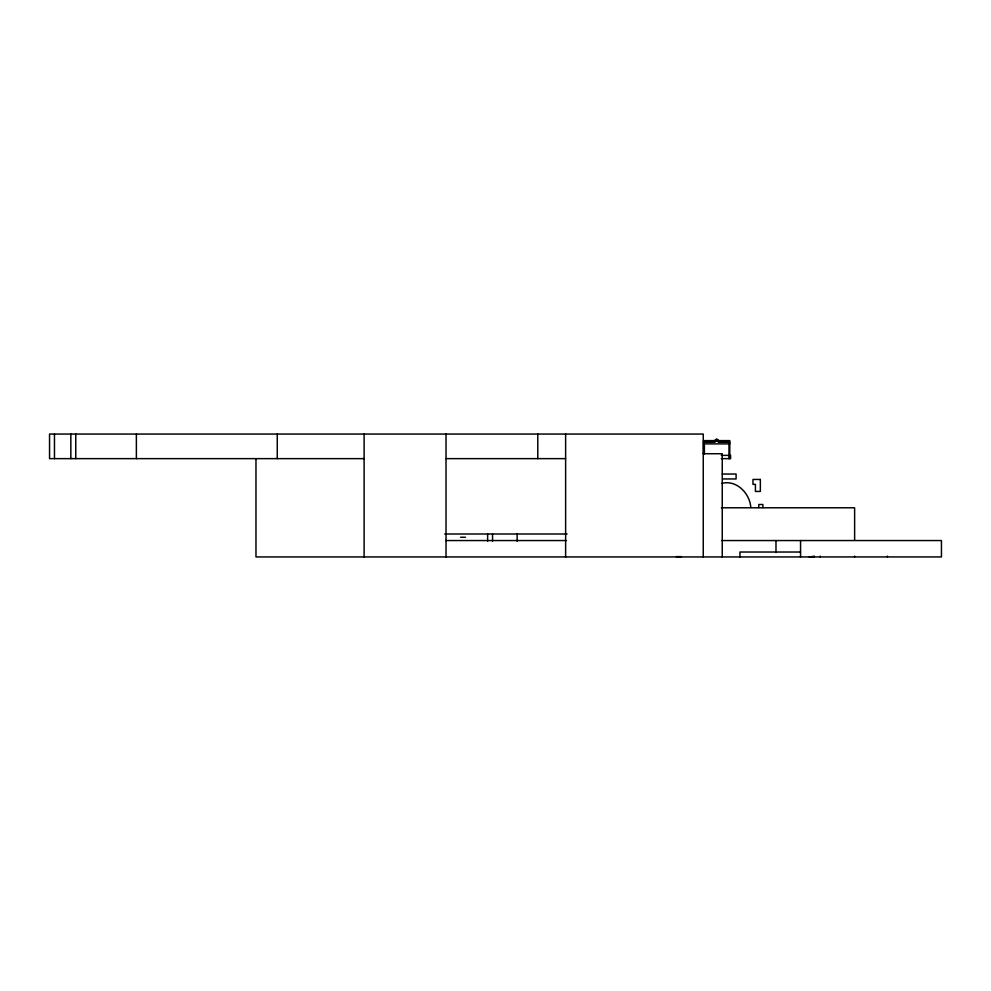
<?xml version="1.0" encoding="UTF-8"?>
<svg xmlns="http://www.w3.org/2000/svg" width="991" height="991" viewBox="0 0 991 991"><rect width="100%" height="100%" fill="white"/><g stroke="black" fill="none" stroke-linecap="round" stroke-linejoin="round"><path stroke-width="1.49" d="M714.226 441.106L716.679 438.902L719.132 441.106M721.77 483.422C736.437 479.421 749.902 493.444 750.806 507.442M809.238 556.942L813.636 556.372M715.452 440.128L717.905 440.128M703.573 442.259L715.044 442.259L715.044 440.611M729.785 442.259L718.314 442.259L718.314 440.611M729.785 443.894L704.39 443.894L704.39 453.928M703.251 453.729L722.253 453.729L722.253 556.942M721.287 455.365L730.602 455.365L730.602 458.635L721.287 458.635M364.106 458.635L49.55 458.635L49.55 434.058L703.251 434.058L703.251 556.942M446.024 458.635L565.626 458.635M722.278 474.032L736.09 474.032L736.09 478.95L722.637 478.95M721.423 507.788L854.626 507.788L854.626 540.045M444.724 534L567.05 534M460.604 537.271L465.522 537.271M445.888 540.553L566.468 540.553M721.782 540.553L941.45 540.553L941.45 556.942L255.975 556.942L255.975 458.635M800.555 552.024L739.943 552.024L739.943 556.942M676.333 556.608L681.399 556.608M887.391 556.112L887.391 556.942M854.626 556.112L854.626 556.942M820.214 556.112L820.214 556.942M814.317 556.112L814.317 556.942M800.555 540.553L800.555 556.942M775.978 540.553L775.978 552.47M762.884 507.59L762.884 504.506L758.784 504.506L758.784 507.59M729.785 458.635L729.785 440.611L703.573 440.611L703.573 453.903M728.967 458.635L728.967 441.106L704.39 441.106L704.39 442.259M565.626 434.058L565.626 556.942M537.779 434.058L537.779 458.635M517.129 534L517.129 541.284M492.552 534L492.552 541.284M487.634 534L487.634 541.284M446.024 434.058L446.024 556.942M364.106 434.058L364.106 556.942M277.269 434.058L277.269 458.635M136.374 434.058L136.374 458.635M75.762 434.058L75.762 458.635M70.844 434.058L70.844 458.635M54.468 434.058L54.468 458.635M760.345 479.446L752.974 479.446L752.974 484.364L755.427 484.364L755.427 491.437L760.345 491.437L760.345 479.446"/></g></svg>
